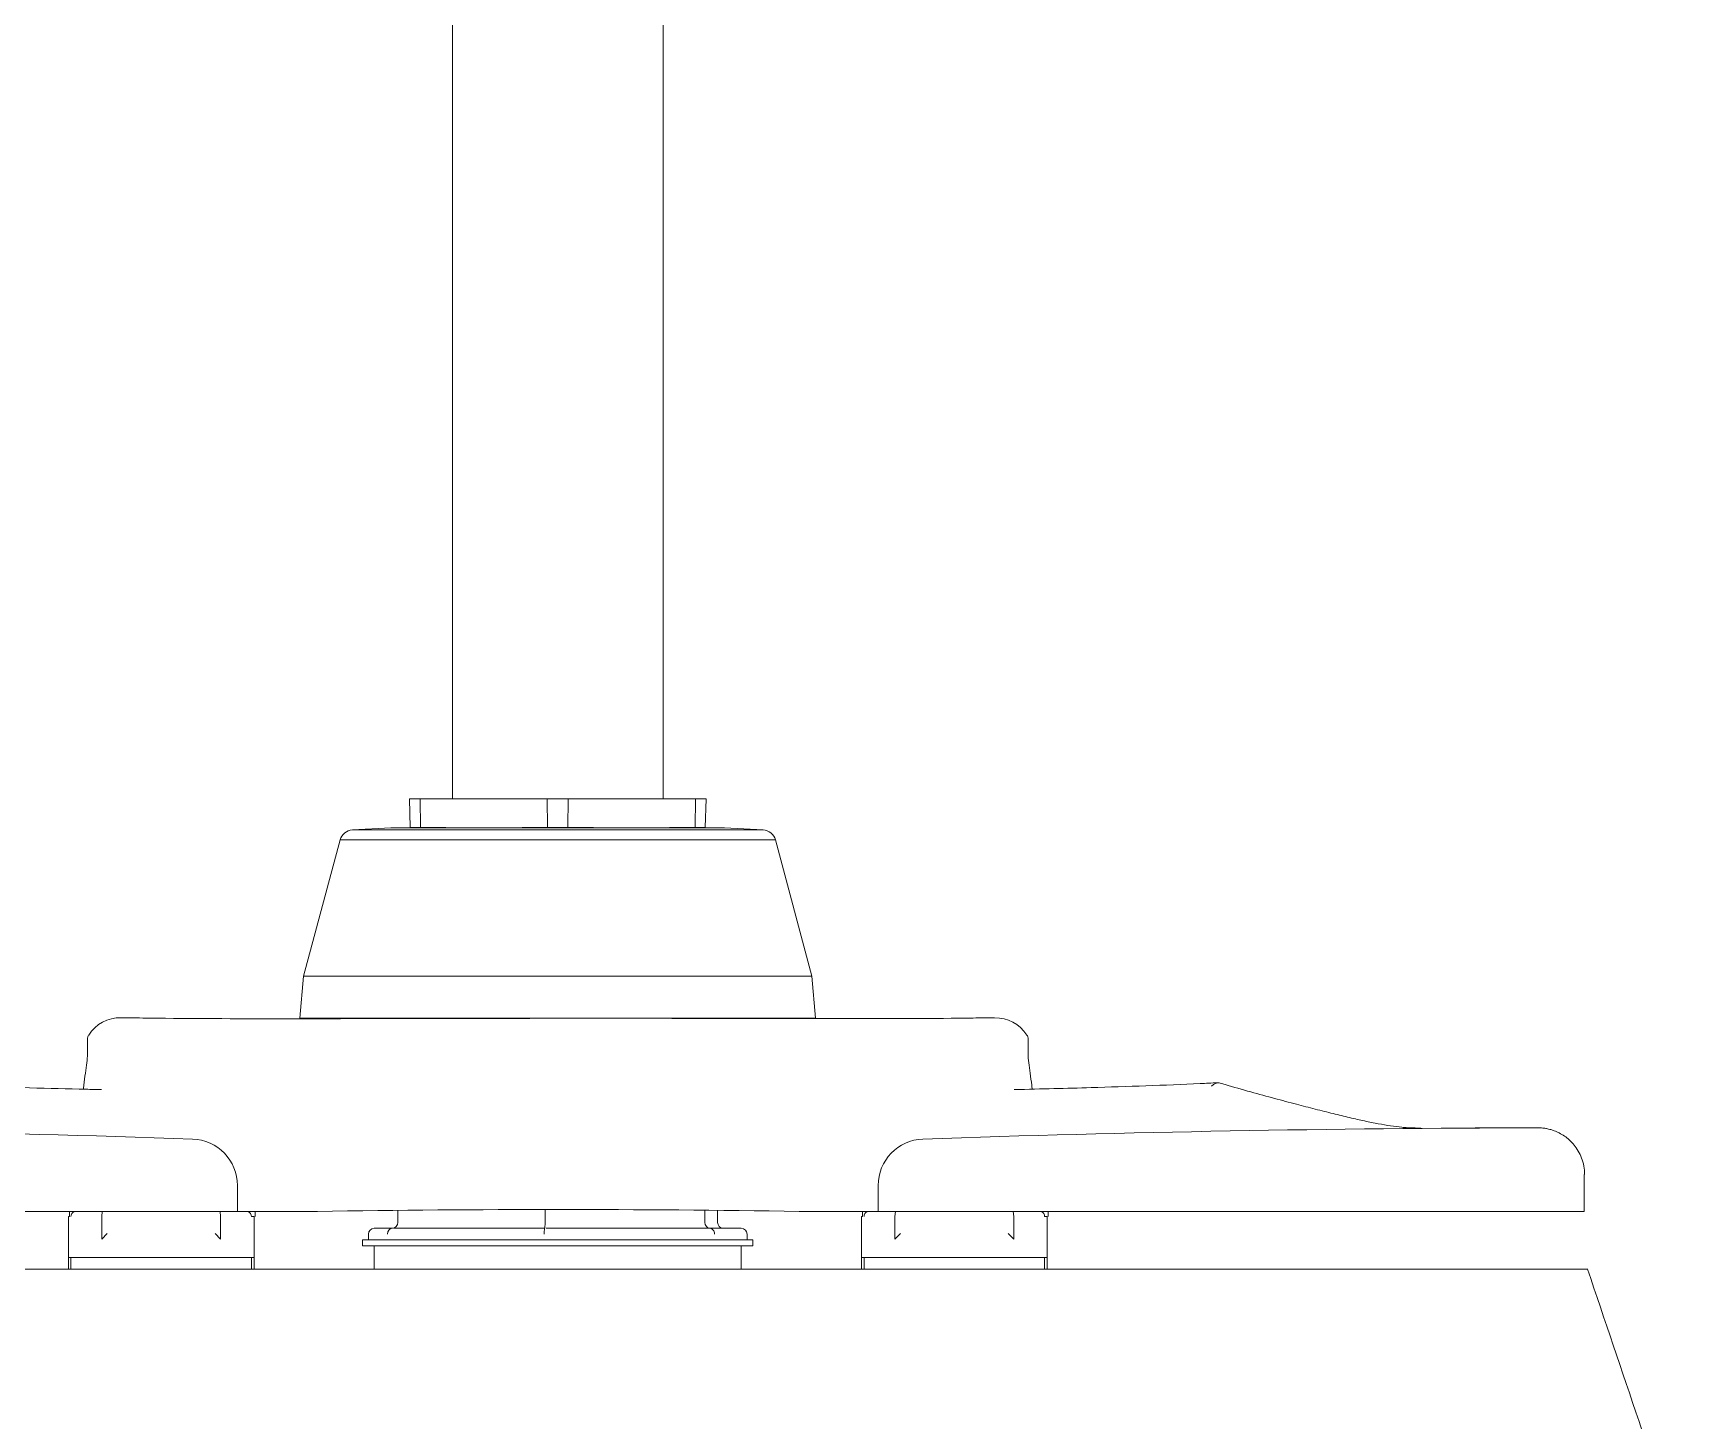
# Model space of a CAD drawing. Header units: metres. Extents: x 78 to 178, y -74 to 157.
# Drawn here: x 120.8533 to 121.1052, y -54.955 to -54.7441 of the extents above; entities that cross this region are included whole.
import ezdxf

# ---------------------------------------------------------------- set-up
doc = ezdxf.new("R2010")
doc.units = ezdxf.units.M
doc.layers.add('01_Fina', color=252, linetype='Continuous', lineweight=15)

# ---------------------------------------------------------------- blocks, each defined once
blk = doc.blocks.new('SE1')
at = {"layer": '01_Fina', "linetype": 'Continuous'}
for p, q in [((125.101, 154.724), (125.098, 155.228)), ((157.4, 155.227), (157.398, 154.724)), ((176.494, 149.321), (176.494, 150.592)), ((130.249, 150.207), (130.249, 149.321)), ((152.249, 149.321), (152.249, 150.207)), ((106.005, 149.321), (127.812, 149.321)), ((124.483, 149.142), (124.445, 149.142)), ((124.445, 149.142), (124.445, 147.742)), ((124.483, 149.321), (124.483, 149.142)), ((125.591, 149.142), (125.609, 149.321)), ((125.591, 148.564), (125.591, 149.142)), ((130.249, 149.321), (127.812, 149.321)), ((129.658, 149.321), (129.675, 149.142)), ((129.675, 149.142), (129.675, 148.564)), ((130.249, 149.321), (133.001, 149.321)), ((130.822, 149.142), (130.734, 149.142)), ((130.822, 147.742), (130.822, 149.142)), ((130.86, 149.142), (130.859, 149.142)), ((130.86, 149.142), (130.86, 149.321)), ((135.762, 149.347), (135.762, 148.942)), ((140.812, 149.387), (140.812, 148.942)), ((146.3, 149.353), (146.3, 148.942)), ((146.737, 149.347), (146.737, 148.942)), ((149.539, 149.321), (152.249, 149.321)), ((151.716, 149.142), (151.677, 149.142)), ((151.677, 149.142), (151.677, 147.742)), ((151.716, 149.321), (151.716, 149.142)), ((154.687, 149.321), (152.249, 149.321)), ((152.824, 149.142), (152.841, 149.321)), ((152.824, 148.564), (152.824, 149.142)), ((154.687, 149.321), (176.494, 149.321)), ((156.89, 149.321), (156.907, 149.142)), ((156.907, 149.142), (156.907, 148.564)), ((158.054, 149.142), (157.966, 149.142)), ((158.054, 147.742), (158.054, 149.142)), ((158.092, 149.142), (158.092, 149.321)), ((158.092, 149.142), (158.092, 149.142)), ((125.591, 148.372), (125.591, 148.564)), ((125.783, 148.564), (125.591, 148.372)), ((129.675, 148.372), (129.483, 148.564)), ((129.675, 148.564), (129.675, 148.372)), ((135.558, 148.742), (134.949, 148.742)), ((135.558, 148.742), (135.57, 148.743)), ((135.605, 148.742), (140.744, 148.742)), ((140.744, 148.742), (140.797, 148.743)), ((140.852, 148.742), (146.435, 148.742)), ((146.435, 148.742), (146.477, 148.743)), ((146.477, 148.743), (146.496, 148.742)), ((146.496, 148.742), (147.549, 148.742)), ((152.824, 148.372), (152.824, 148.564)), ((153.016, 148.564), (152.824, 148.372)), ((156.907, 148.372), (156.715, 148.564)), ((156.907, 148.564), (156.907, 148.372)), ((134.549, 148.342), (147.949, 148.342)), ((134.549, 148.342), (134.549, 148.142)), ((134.549, 148.142), (147.949, 148.142)), ((134.749, 148.542), (134.749, 148.342)), ((134.949, 148.142), (134.949, 147.342)), ((147.549, 147.342), (147.549, 148.142)), ((147.749, 148.342), (147.749, 148.542)), ((147.949, 148.142), (147.949, 148.342)), ((124.533, 147.742), (124.445, 147.742)), ((124.445, 147.742), (124.533, 147.742)), ((124.445, 147.742), (124.445, 147.342)), ((124.541, 147.742), (124.533, 147.742)), ((124.533, 147.742), (125.591, 147.742)), ((124.533, 147.742), (124.533, 147.342)), ((125.591, 147.742), (124.541, 147.742)), ((125.783, 147.742), (125.591, 147.742)), ((125.591, 147.742), (125.783, 147.742)), ((129.483, 147.742), (125.783, 147.742)), ((125.783, 147.742), (129.483, 147.742)), ((129.675, 147.742), (129.483, 147.742)), ((129.483, 147.742), (129.675, 147.742)), ((130.726, 147.742), (129.675, 147.742)), ((129.675, 147.742), (130.733, 147.742)), ((130.734, 147.742), (130.726, 147.742)), ((130.733, 147.742), (130.822, 147.742)), ((130.733, 147.742), (130.733, 147.342)), ((130.822, 147.742), (130.734, 147.742)), ((130.822, 147.742), (130.822, 147.342)), ((151.765, 147.742), (151.677, 147.742)), ((151.677, 147.742), (151.766, 147.742)), ((151.677, 147.742), (151.677, 147.342)), ((151.773, 147.742), (151.765, 147.742)), ((151.766, 147.742), (152.824, 147.742)), ((151.766, 147.742), (151.766, 147.342)), ((152.824, 147.742), (151.773, 147.742)), ((153.016, 147.742), (152.824, 147.742)), ((152.824, 147.742), (153.016, 147.742)), ((156.715, 147.742), (153.016, 147.742)), ((153.016, 147.742), (156.715, 147.742)), ((156.907, 147.742), (156.715, 147.742)), ((156.715, 147.742), (156.907, 147.742)), ((157.958, 147.742), (156.907, 147.742)), ((156.907, 147.742), (157.966, 147.742)), ((157.966, 147.742), (157.958, 147.742)), ((158.054, 147.742), (157.966, 147.742)), ((157.966, 147.742), (158.054, 147.742)), ((157.966, 147.742), (157.966, 147.342)), ((158.054, 147.742), (158.054, 147.342)), ((140.78, 147.342), (120.151, 147.342)), ((141.249, 147.342), (140.78, 147.342)), ((141.249, 147.342), (141.719, 147.342)), ((141.719, 147.342), (162.348, 147.342)), ((162.348, 147.342), (175.54, 147.342)), ((175.54, 147.342), (176.614, 147.342))]:
    blk.add_line(p, q, dxfattribs=at)
for centre, radius, start, end in [((126.209, 154.726), 1.244, 87.9269, 148.629), ((156.299, 154.733), 1.234, 31.494, 92.5298), ((106.552, -482.392), 634.585, 87.998877, 89.903129), ((176.048, -488.126), 640.319, 90.104679, 91.992219), ((128.649, 150.207), 1.6, 0, 87.8418), ((153.849, 150.207), 1.6, 92.1582, 180), ((124.733, 149.142), 0.2, 116.5555, 180), ((130.534, 149.142), 0.2, 0, 63.1696), ((141.27, -361.125), 510.513, 89.0719, 90.9281), ((151.965, 149.142), 0.2, 116.8304, 180), ((157.766, 149.142), 0.2, 0, 63.1696), ((134.949, 148.542), 0.2, 90, 180), ((135.594, 148.552), 0.193, 97.2561, 182.5952), ((141.604, 148.589), 0.822, 169.1719, 183.1578), ((147.549, 148.542), 0.2, 0, 90), ((3728.204, 1344.744), 3748.016, 198.631244, 198.800286)]:
    blk.add_arc(centre, radius, start, end, dxfattribs=at)
for centre, major_axis, ratio, start_param, end_param in [((135.554, 148.942), (0.208, 0), 0.962637, 4.789032, 6.283185), ((140.796, 148.942), (0, -0.2), 0.082772, 0.076643, 1.570796), ((146.491, 148.942), (0, -0.2), 0.956042, 4.712389, 6.206542), ((146.945, 148.942), (0.208, 0), 0.962637, 3.141593, 4.635746)]:
    blk.add_ellipse(centre, major_axis=major_axis, ratio=ratio, start_param=start_param, end_param=end_param, dxfattribs=at)
for points, knots in [([(156.246, 155.974), (155.978, 155.97), (154.429, 155.944), (150.954, 155.941), (145.283, 155.955), (138.701, 155.954), (132.47, 155.934), (128.324, 155.943), (126.616, 155.969), (126.254, 155.975)], [0, 0, 0, 0, 0.02434, 0.164231, 0.337202, 0.596989, 0.818658, 0.96706, 1, 1, 1, 1]), ([(125.098, 155.228), (125.097, 155.259), (125.103, 155.29), (125.12, 155.339), (125.129, 155.358), (125.141, 155.376)], [0, 0, 0, 0, 0.125, 0.125, 0.2033491, 0.2033491, 0.2033491, 0.2033491]), ([(157.357, 155.377), (157.369, 155.358), (157.378, 155.339), (157.396, 155.289), (157.401, 155.258), (157.4, 155.227)], [0.7957418, 0.7957418, 0.7957418, 0.7957418, 0.875, 0.875, 1, 1, 1, 1]), ([(124.963, 153.523), (124.967, 153.569), (124.971, 153.614), (124.991, 153.802), (125.01, 153.938), (125.049, 154.197), (125.066, 154.316), (125.092, 154.535), (125.1, 154.634), (125.101, 154.724)], [0.1728374, 0.1728374, 0.1728374, 0.1728374, 0.25, 0.25, 0.5, 0.5, 0.75, 0.75, 1, 1, 1, 1]), ([(157.398, 154.724), (157.398, 154.634), (157.406, 154.534), (157.432, 154.315), (157.45, 154.196), (157.488, 153.938), (157.508, 153.801), (157.528, 153.613), (157.532, 153.569), (157.536, 153.525)], [0, 0, 0, 0, 0.25, 0.25, 0.5, 0.5, 0.75, 0.75, 0.8248571, 0.8248571, 0.8248571, 0.8248571]), ([(125.579, 153.505), (125.386, 153.509), (123.997, 153.537), (121.514, 153.614), (119.526, 153.704), (118.582, 153.747)], [0, 0, 0, 0, 0.075161, 0.631683, 1, 1, 1, 1]), ([(163.917, 153.743), (163.692, 153.731), (162.327, 153.662), (159.849, 153.577), (157.889, 153.528), (156.919, 153.505)], [0, 0, 0, 0, 0.087755, 0.622029, 1, 1, 1, 1]), ([(163.697, 153.623), (163.712, 153.637), (163.726, 153.65), (163.755, 153.672), (163.77, 153.682), (163.813, 153.709), (163.842, 153.721), (163.911, 153.739), (163.951, 153.739), (163.989, 153.728)], [0, 0, 0, 0, 0.125, 0.125, 0.25, 0.25, 0.5, 0.5, 0.8547754, 0.8547754, 0.8547754, 0.8547754]), ([(170.886, 152.182), (170.798, 152.184), (170.634, 152.188), (170.432, 152.195), (170.183, 152.216), (169.855, 152.256), (169.43, 152.329), (168.959, 152.424), (168.442, 152.542), (167.877, 152.679), (167.263, 152.833), (166.593, 153.006), (165.854, 153.203), (165.042, 153.426), (164.394, 153.609), (164.053, 153.71), (163.991, 153.728)], [0.6497769, 0.6497769, 0.6497769, 0.6497769, 0.6690165, 0.6858804, 0.7021488, 0.7298842, 0.7573676, 0.784838, 0.8124256, 0.840226, 0.8682471, 0.8964695, 0.9274925, 0.9597382, 0.9936591, 1, 1, 1, 1]), ([(176.496, 150.592), (176.498, 150.644), (176.502, 150.78), (176.452, 151.02), (176.358, 151.277), (176.227, 151.502), (176.074, 151.692), (175.905, 151.847), (175.729, 151.968), (175.555, 152.058), (175.389, 152.12), (175.241, 152.158), (175.121, 152.179), (175.033, 152.187), (174.982, 152.19), (174.956, 152.191), (174.937, 152.192), (174.921, 152.192), (174.908, 152.192), (174.897, 152.192), (174.876, 152.192), (174.822, 152.192), (174.705, 152.192), (174.534, 152.191), (174.304, 152.19), (174.02, 152.189), (173.682, 152.189), (173.321, 152.188), (172.948, 152.188), (172.587, 152.186), (172.346, 152.183), (172.245, 152.182)], [0, 0, 0, 0, 0.0039302, 0.0119962, 0.0195468, 0.0266587, 0.0333625, 0.0396615, 0.0455374, 0.0509511, 0.0558406, 0.0601116, 0.0635955, 0.0659819, 0.0675267, 0.0686181, 0.0700261, 0.0725843, 0.0774148, 0.0866696, 0.1079215, 0.1556221, 0.2017106, 0.250424, 0.29719, 0.3428973, 0.3887643, 0.4358244, 0.4703419, 0.5094948, 0.5368749, 0.5368749, 0.5368749, 0.5368749]), ([(146.631, 148.543), (146.631, 148.568), (146.627, 148.594), (146.612, 148.64), (146.601, 148.662), (146.572, 148.698), (146.555, 148.713), (146.518, 148.735), (146.497, 148.741), (146.477, 148.743)], [0, 0, 0, 0, 0.25, 0.25, 0.5, 0.5, 0.75, 0.75, 1, 1, 1, 1])]:
    blk.add_open_spline(points, degree=3, knots=knots, dxfattribs=at)
blk = doc.blocks.new('110-32-frente')
at = {"layer": '01_Fina', "linetype": 'Continuous', "lineweight": 5}
for p, q in [((7.75178, 3.52351), (7.75178, 3.35052)), ((7.78378, 3.52351), (7.78378, 3.35052)), ((7.74537, 3.34615), (7.74526, 3.35052)), ((7.74526, 3.35052), (7.74686, 3.35052)), ((7.74691, 3.34615), (7.74686, 3.35052)), ((7.76618, 3.35052), (7.74686, 3.35052)), ((7.76624, 3.34615), (7.76618, 3.35052)), ((7.76618, 3.35052), (7.76938, 3.35052)), ((7.76933, 3.34615), (7.76938, 3.35052)), ((7.78871, 3.35052), (7.76938, 3.35052)), ((7.78866, 3.34615), (7.78871, 3.35052)), ((7.78871, 3.35052), (7.79031, 3.35052)), ((7.7902, 3.34615), (7.79031, 3.35052)), ((7.74244, 3.34609), (7.73659, 3.34578)), ((7.73659, 3.34578), (7.79898, 3.34578)), ((7.74244, 3.34609), (7.74553, 3.34609)), ((7.74541, 3.34609), (7.74257, 3.34609)), ((7.74691, 3.34615), (7.74537, 3.34615)), ((7.74537, 3.34609), (7.74537, 3.34615)), ((7.74615, 3.34609), (7.74553, 3.34609)), ((7.74615, 3.34609), (7.76716, 3.34609)), ((7.76665, 3.34609), (7.74654, 3.34609)), ((7.74691, 3.34615), (7.75017, 3.34615)), ((7.76298, 3.34615), (7.76624, 3.34615)), ((7.76933, 3.34615), (7.76624, 3.34615)), ((7.7684, 3.34609), (7.76716, 3.34609)), ((7.7684, 3.34609), (7.78942, 3.34609)), ((7.78903, 3.34609), (7.76892, 3.34609)), ((7.76933, 3.34615), (7.77259, 3.34615)), ((7.7854, 3.34615), (7.78866, 3.34615)), ((7.7902, 3.34615), (7.78866, 3.34615)), ((7.79004, 3.34609), (7.78942, 3.34609)), ((7.79004, 3.34609), (7.79313, 3.34609)), ((7.79299, 3.34609), (7.79016, 3.34609)), ((7.7902, 3.34615), (7.7902, 3.34609)), ((7.79313, 3.34609), (7.79898, 3.34578)), ((7.73472, 3.34427), (7.72917, 3.32356)), ((7.73472, 3.34427), (7.80085, 3.34427)), ((7.80085, 3.34427), (7.8064, 3.32356)), ((7.72917, 3.32356), (7.72861, 3.31716)), ((7.72917, 3.32356), (7.8064, 3.32356)), ((7.8064, 3.32356), (7.80696, 3.31716)), ((7.72861, 3.31716), (7.80696, 3.31716))]:
    blk.add_line(p, q, dxfattribs=at)
for centre, radius, start, end in [((7.7367, 3.34374), 0.00205, 93, 165), ((7.74257, 3.34353), 0.00256, 90, 93), ((7.79299, 3.34353), 0.00256, 87, 90), ((7.79887, 3.34374), 0.00205, 15, 87)]:
    blk.add_arc(centre, radius, start, end, dxfattribs=at)
for centre, start_param, end_param in [((7.7473, 3.34617), 4.738569, 4.815684), ((7.75056, 3.34617), 4.738569, 4.815684), ((7.76337, 3.34617), 4.738569, 4.815684), ((7.76663, 3.34617), 4.738569, 4.815684), ((7.76894, 3.34617), 1.467502, 1.544616), ((7.7722, 3.34617), 1.467502, 1.544616), ((7.78501, 3.34617), 1.467502, 1.544616), ((7.78827, 3.34617), 1.467502, 1.544616)]:
    blk.add_ellipse(centre, major_axis=(0, -0.000768), ratio=0.5, start_param=start_param, end_param=end_param, dxfattribs=at)
for points in [[(7.75017, 3.34615), (7.75059, 3.34615), (7.751, 3.34613), (7.75141, 3.34609)], [(7.76175, 3.34609), (7.76216, 3.34613), (7.76257, 3.34615), (7.76298, 3.34615)], [(7.77259, 3.34615), (7.773, 3.34615), (7.77341, 3.34613), (7.77382, 3.34609)], [(7.78416, 3.34609), (7.78457, 3.34613), (7.78498, 3.34615), (7.7854, 3.34615)]]:
    blk.add_open_spline(points, degree=3, dxfattribs=at)

msp = doc.modelspace()

# ---------------------------------------------------------------- block references
msp.add_blockref('110-32-frente', (113.16523, -58.21095))
at = {"xscale": 0.0044247438065974, "yscale": 0.0044247438065974, "zscale": 0.0044247438065974}
msp.add_blockref('SE1', (120.30802, -55.58384), dxfattribs=at)

doc.saveas('drawing.dxf')
